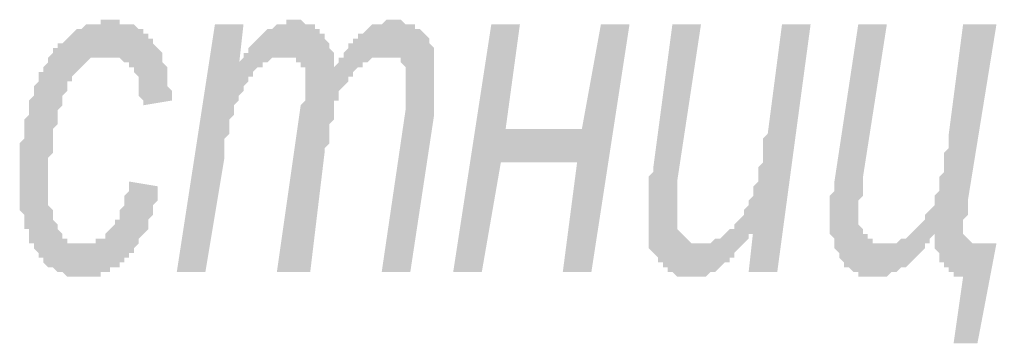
# Model space of a CAD drawing. Header units: millimetres. Extents: x 1372 to 666090, y 1285 to 31551.
# Drawn here: x 573675 to 574530, y 9525 to 9808 of the extents above; entities that cross this region are included whole.
import ezdxf

# ---------------------------------------------------------------- set-up
doc = ezdxf.new("R2010")
doc.units = ezdxf.units.MM
doc.layers.add('PDF _75-АЗ Штамп', color=7, linetype='Continuous')

msp = doc.modelspace()

# ---------------------------------------------------------------- hatches: boundary and pattern name
at = {"layer": 'PDF _75-АЗ Штамп', "transparency": 33554559}
for points in [[(573771.13, 9666.48), (573796.15, 9662.31), (573796.15, 9658.14), (573796.15, 9653.97), (573796.15, 9649.8), (573791.98, 9645.63), (573791.98, 9641.46), (573791.98, 9637.28), (573787.81, 9633.11), (573787.81, 9628.94), (573787.81, 9624.77), (573783.64, 9620.6), (573783.64, 9620.6), (573779.47, 9616.43), (573779.47, 9612.26), (573779.47, 9612.26), (573775.3, 9608.09), (573775.3, 9603.92), (573771.13, 9603.92), (573771.13, 9599.75), (573766.96, 9599.75), (573766.96, 9595.58), (573762.79, 9595.58), (573762.79, 9591.41), (573758.62, 9591.41), (573754.45, 9591.41), (573754.45, 9587.24), (573750.28, 9587.24), (573746.11, 9587.24), (573746.11, 9583.07), (573741.94, 9583.07), (573737.77, 9583.07), (573737.77, 9583.07), (573733.59, 9583.07), (573729.42, 9583.07), (573729.42, 9583.07), (573725.25, 9583.07), (573725.25, 9583.07), (573721.08, 9583.07), (573716.91, 9583.07), (573716.91, 9583.07), (573712.74, 9587.24), (573708.57, 9587.24), (573708.57, 9587.24), (573704.4, 9591.41), (573704.4, 9591.41), (573700.23, 9591.41), (573696.06, 9595.58), (573696.06, 9599.75), (573691.89, 9599.75), (573691.89, 9603.92), (573691.89, 9603.92), (573687.72, 9608.09), (573687.72, 9612.26), (573683.55, 9612.26), (573683.55, 9616.43), (573683.55, 9620.6), (573683.55, 9624.77), (573679.38, 9624.77), (573679.38, 9628.94), (573679.38, 9633.11), (573679.38, 9637.28), (573675.21, 9641.46), (573675.21, 9645.63), (573675.21, 9649.8), (573675.21, 9653.97), (573675.21, 9658.14), (573675.21, 9662.31), (573675.21, 9666.48), (573675.21, 9666.48), (573675.21, 9670.65), (573675.21, 9674.82), (573675.21, 9678.99), (573675.21, 9683.16), (573675.21, 9687.33), (573675.21, 9691.5), (573675.21, 9695.67), (573675.21, 9699.84), (573679.38, 9704.02), (573679.38, 9708.19), (573679.38, 9712.36), (573679.38, 9716.53), (573679.38, 9720.7), (573683.55, 9724.87), (573683.55, 9729.04), (573683.55, 9733.21), (573683.55, 9737.38), (573683.55, 9737.38), (573687.72, 9741.55), (573687.72, 9745.72), (573687.72, 9749.89), (573691.89, 9754.06), (573691.89, 9758.23), (573691.89, 9762.4), (573696.06, 9762.4), (573696.06, 9766.57), (573700.23, 9770.75), (573700.23, 9774.92), (573700.23, 9774.92), (573704.4, 9779.09), (573704.4, 9783.26), (573708.57, 9783.26), (573708.57, 9787.43), (573712.74, 9787.43), (573712.74, 9787.43), (573716.91, 9791.6), (573716.91, 9791.6), (573721.08, 9795.77), (573721.08, 9795.77), (573725.25, 9799.94), (573729.42, 9799.94), (573729.42, 9799.94), (573733.59, 9804.11), (573737.77, 9804.11), (573737.77, 9804.11), (573741.94, 9804.11), (573746.11, 9804.11), (573746.11, 9808.28), (573750.28, 9808.28), (573754.45, 9808.28), (573754.45, 9808.28), (573758.62, 9808.28), (573762.79, 9808.28), (573762.79, 9804.11), (573766.96, 9804.11), (573771.13, 9804.11), (573771.13, 9804.11), (573775.3, 9804.11), (573779.47, 9799.94), (573779.47, 9799.94), (573783.64, 9799.94), (573783.64, 9795.77), (573787.81, 9795.77), (573787.81, 9791.6), (573791.98, 9791.6), (573791.98, 9787.43), (573796.15, 9783.26), (573796.15, 9783.26), (573800.32, 9779.09), (573800.32, 9774.92), (573800.32, 9770.75), (573800.32, 9770.75), (573804.5, 9766.57), (573804.5, 9762.4), (573804.5, 9758.23), (573804.5, 9754.06), (573804.5, 9749.89), (573808.67, 9745.72), (573808.67, 9741.55), (573808.67, 9737.38), (573808.67, 9737.38), (573783.64, 9733.21), (573783.64, 9737.38), (573779.47, 9741.55), (573779.47, 9745.72), (573779.47, 9749.89), (573779.47, 9754.06), (573779.47, 9758.23), (573775.3, 9762.4), (573775.3, 9762.4), (573775.3, 9766.57), (573771.13, 9766.57), (573771.13, 9770.75), (573766.96, 9770.75), (573762.79, 9774.92), (573762.79, 9774.92), (573758.62, 9774.92), (573754.45, 9774.92), (573754.45, 9774.92), (573750.28, 9774.92), (573750.28, 9774.92), (573746.11, 9774.92), (573741.94, 9774.92), (573741.94, 9774.92), (573737.77, 9774.92), (573733.59, 9770.75), (573733.59, 9770.75), (573729.42, 9766.57), (573729.42, 9766.57), (573725.25, 9762.4), (573725.25, 9762.4), (573725.25, 9762.4), (573721.08, 9758.23), (573721.08, 9754.06), (573716.91, 9754.06), (573716.91, 9749.89), (573716.91, 9745.72), (573712.74, 9741.55), (573712.74, 9737.38), (573712.74, 9733.21), (573708.57, 9729.04), (573708.57, 9724.87), (573708.57, 9720.7), (573708.57, 9720.7), (573708.57, 9716.53), (573704.4, 9712.36), (573704.4, 9708.19), (573704.4, 9704.02), (573704.4, 9699.84), (573704.4, 9695.67), (573704.4, 9691.5), (573700.23, 9687.33), (573700.23, 9683.16), (573700.23, 9678.99), (573700.23, 9674.82), (573700.23, 9670.65), (573700.23, 9666.48), (573700.23, 9666.48), (573700.23, 9662.31), (573700.23, 9653.97), (573700.23, 9649.8), (573700.23, 9645.63), (573704.4, 9641.46), (573704.4, 9637.28), (573704.4, 9637.28), (573704.4, 9633.11), (573708.57, 9628.94), (573708.57, 9624.77), (573708.57, 9624.77), (573712.74, 9620.6), (573712.74, 9616.43), (573716.91, 9616.43), (573716.91, 9612.26), (573721.08, 9612.26), (573725.25, 9612.26), (573725.25, 9612.26), (573729.42, 9612.26), (573729.42, 9612.26), (573733.59, 9612.26), (573737.77, 9612.26), (573737.77, 9612.26), (573741.94, 9612.26), (573741.94, 9616.43), (573746.11, 9616.43), (573750.28, 9616.43), (573750.28, 9620.6), (573754.45, 9624.77), (573754.45, 9624.77), (573754.45, 9624.77), (573758.62, 9628.94), (573758.62, 9633.11), (573762.79, 9633.11), (573762.79, 9637.28), (573762.79, 9641.46), (573766.96, 9645.63), (573766.96, 9649.8), (573766.96, 9653.97), (573771.13, 9658.14), (573771.13, 9662.31), (573771.13, 9666.48), (573771.13, 9666.48)], [(573812.84, 9587.24), (573846.2, 9804.11), (573871.23, 9804.11), (573867.06, 9766.57), (573867.06, 9770.75), (573871.23, 9774.92), (573871.23, 9779.09), (573875.4, 9779.09), (573875.4, 9783.26), (573879.57, 9787.43), (573879.57, 9787.43), (573883.74, 9791.6), (573883.74, 9791.6), (573887.91, 9795.77), (573887.91, 9795.77), (573892.08, 9799.94), (573892.08, 9799.94), (573896.25, 9799.94), (573900.42, 9804.11), (573900.42, 9804.11), (573904.59, 9804.11), (573908.76, 9804.11), (573908.76, 9808.28), (573912.93, 9808.28), (573917.1, 9808.28), (573917.1, 9808.28), (573921.27, 9808.28), (573925.44, 9804.11), (573925.44, 9804.11), (573929.61, 9804.11), (573933.79, 9804.11), (573933.79, 9799.94), (573937.96, 9799.94), (573937.96, 9795.77), (573942.13, 9795.77), (573942.13, 9791.6), (573946.3, 9787.43), (573946.3, 9783.26), (573946.3, 9783.26), (573950.47, 9779.09), (573950.47, 9774.92), (573950.47, 9770.75), (573950.47, 9766.57), (573954.64, 9770.75), (573954.64, 9774.92), (573958.81, 9774.92), (573958.81, 9779.09), (573962.98, 9783.26), (573962.98, 9787.43), (573967.15, 9787.43), (573967.15, 9791.6), (573971.32, 9791.6), (573971.32, 9795.77), (573975.49, 9795.77), (573975.49, 9795.77), (573979.66, 9799.94), (573979.66, 9799.94), (573983.83, 9804.11), (573988, 9804.11), (573988, 9804.11), (573992.17, 9804.11), (573996.35, 9808.28), (573996.35, 9808.28), (574000.52, 9808.28), (574000.52, 9808.28), (574004.69, 9808.28), (574008.86, 9808.28), (574013.03, 9804.11), (574013.03, 9804.11), (574017.2, 9804.11), (574021.37, 9804.11), (574021.37, 9799.94), (574025.54, 9799.94), (574025.54, 9799.94), (574029.71, 9795.77), (574029.71, 9795.77), (574033.88, 9791.6), (574033.88, 9787.43), (574033.88, 9787.43), (574038.05, 9783.26), (574038.05, 9779.09), (574038.05, 9774.92), (574038.05, 9770.75), (574038.05, 9766.57), (574038.05, 9762.4), (574038.05, 9758.23), (574038.05, 9754.06), (574038.05, 9754.06), (574038.05, 9749.89), (574038.05, 9745.72), (574038.05, 9741.55), (574038.05, 9737.38), (574038.05, 9733.21), (574038.05, 9724.87), (574038.05, 9724.87), (574017.2, 9587.24), (573992.17, 9587.24), (574013.03, 9729.04), (574013.03, 9733.21), (574013.03, 9741.55), (574013.03, 9745.72), (574013.03, 9745.72), (574013.03, 9749.89), (574013.03, 9754.06), (574013.03, 9754.06), (574013.03, 9758.23), (574013.03, 9762.4), (574013.03, 9766.57), (574008.86, 9770.75), (574008.86, 9770.75), (574008.86, 9774.92), (574004.69, 9774.92), (574000.52, 9774.92), (574000.52, 9774.92), (573996.35, 9774.92), (573996.35, 9774.92), (573992.17, 9774.92), (573992.17, 9774.92), (573988, 9774.92), (573983.83, 9774.92), (573983.83, 9774.92), (573979.66, 9770.75), (573975.49, 9770.75), (573975.49, 9766.57), (573971.32, 9766.57), (573971.32, 9766.57), (573967.15, 9762.4), (573967.15, 9758.23), (573962.98, 9758.23), (573962.98, 9754.06), (573958.81, 9749.89), (573958.81, 9749.89), (573954.64, 9745.72), (573954.64, 9741.55), (573954.64, 9741.55), (573954.64, 9737.38), (573950.47, 9737.38), (573950.47, 9733.21), (573950.47, 9729.04), (573950.47, 9724.87), (573950.47, 9720.7), (573946.3, 9716.53), (573946.3, 9712.36), (573946.3, 9708.19), (573946.3, 9704.02), (573946.3, 9699.84), (573942.13, 9695.67), (573942.13, 9691.5), (573929.61, 9587.24), (573900.42, 9587.24), (573921.27, 9733.21), (573925.44, 9737.38), (573925.44, 9741.55), (573925.44, 9745.72), (573925.44, 9749.89), (573925.44, 9754.06), (573925.44, 9754.06), (573925.44, 9758.23), (573925.44, 9762.4), (573925.44, 9766.57), (573921.27, 9766.57), (573921.27, 9770.75), (573917.1, 9770.75), (573917.1, 9774.92), (573912.93, 9774.92), (573912.93, 9774.92), (573908.76, 9774.92), (573904.59, 9774.92), (573904.59, 9774.92), (573900.42, 9774.92), (573896.25, 9774.92), (573896.25, 9774.92), (573892.08, 9770.75), (573887.91, 9770.75), (573887.91, 9766.57), (573887.91, 9766.57), (573883.74, 9766.57), (573879.57, 9762.4), (573879.57, 9758.23), (573875.4, 9758.23), (573875.4, 9754.06), (573871.23, 9749.89), (573871.23, 9749.89), (573871.23, 9745.72), (573867.06, 9741.55), (573867.06, 9737.38), (573867.06, 9737.38), (573862.88, 9733.21), (573862.88, 9729.04), (573862.88, 9729.04), (573862.88, 9724.87), (573858.71, 9720.7), (573858.71, 9716.53), (573858.71, 9712.36), (573858.71, 9708.19), (573854.54, 9704.02), (573854.54, 9699.84), (573854.54, 9695.67), (573854.54, 9687.33), (573854.54, 9687.33), (573837.86, 9587.24)], [(574088.1, 9804.11), (574113.12, 9804.11), (574100.61, 9712.36), (574167.34, 9712.36), (574184.02, 9804.11), (574209.05, 9804.11), (574175.68, 9587.24), (574150.66, 9587.24), (574163.17, 9683.16), (574096.44, 9683.16), (574079.76, 9587.24), (574054.73, 9587.24)], [(574317.48, 9624.77), (574317.48, 9620.6), (574313.31, 9620.6), (574313.31, 9616.43), (574309.14, 9612.26), (574304.97, 9608.09), (574304.97, 9608.09), (574300.8, 9603.92), (574300.8, 9599.75), (574296.63, 9599.75), (574296.63, 9595.58), (574292.46, 9595.58), (574288.29, 9591.41), (574288.29, 9591.41), (574284.12, 9587.24), (574284.12, 9587.24), (574279.95, 9587.24), (574279.95, 9587.24), (574275.78, 9583.07), (574271.61, 9583.07), (574271.61, 9583.07), (574267.44, 9583.07), (574267.44, 9583.07), (574263.27, 9583.07), (574263.27, 9583.07), (574259.1, 9583.07), (574254.92, 9583.07), (574254.92, 9583.07), (574250.75, 9583.07), (574246.58, 9587.24), (574246.58, 9587.24), (574242.41, 9587.24), (574242.41, 9591.41), (574238.24, 9591.41), (574238.24, 9595.58), (574234.07, 9595.58), (574234.07, 9599.75), (574229.9, 9603.92), (574229.9, 9603.92), (574225.73, 9608.09), (574225.73, 9612.26), (574225.73, 9616.43), (574225.73, 9620.6), (574225.73, 9624.77), (574225.73, 9628.94), (574225.73, 9633.11), (574225.73, 9633.11), (574225.73, 9637.28), (574225.73, 9641.46), (574225.73, 9641.46), (574225.73, 9645.63), (574225.73, 9649.8), (574225.73, 9653.97), (574225.73, 9658.14), (574225.73, 9666.48), (574225.73, 9670.65), (574229.9, 9674.82), (574229.9, 9678.99), (574246.58, 9804.11), (574271.61, 9804.11), (574250.75, 9666.48), (574250.75, 9658.14), (574250.75, 9653.97), (574250.75, 9649.8), (574250.75, 9645.63), (574250.75, 9641.46), (574250.75, 9641.46), (574250.75, 9637.28), (574250.75, 9633.11), (574250.75, 9628.94), (574250.75, 9624.77), (574254.92, 9620.6), (574254.92, 9620.6), (574254.92, 9620.6), (574259.1, 9616.43), (574259.1, 9616.43), (574263.27, 9612.26), (574263.27, 9612.26), (574267.44, 9612.26), (574271.61, 9612.26), (574271.61, 9612.26), (574275.78, 9612.26), (574279.95, 9612.26), (574279.95, 9612.26), (574284.12, 9616.43), (574288.29, 9616.43), (574288.29, 9616.43), (574292.46, 9620.6), (574292.46, 9620.6), (574296.63, 9624.77), (574300.8, 9624.77), (574300.8, 9628.94), (574304.97, 9633.11), (574304.97, 9633.11), (574309.14, 9637.28), (574309.14, 9641.46), (574309.14, 9641.46), (574313.31, 9645.63), (574313.31, 9649.8), (574317.48, 9653.97), (574317.48, 9658.14), (574317.48, 9662.31), (574317.48, 9662.31), (574321.66, 9666.48), (574321.66, 9670.65), (574321.66, 9670.65), (574321.66, 9674.82), (574321.66, 9678.99), (574325.83, 9683.16), (574325.83, 9687.33), (574325.83, 9691.5), (574325.83, 9695.67), (574325.83, 9699.84), (574325.83, 9704.02), (574330, 9708.19), (574342.51, 9804.11), (574367.53, 9804.11), (574338.34, 9587.24), (574313.31, 9587.24)], [(574409.24, 9804.11), (574434.26, 9804.11), (574413.41, 9670.65), (574413.41, 9662.31), (574413.41, 9658.14), (574413.41, 9653.97), (574409.24, 9649.8), (574409.24, 9645.63), (574409.24, 9641.46), (574409.24, 9637.28), (574409.24, 9637.28), (574409.24, 9633.11), (574409.24, 9628.94), (574413.41, 9624.77), (574413.41, 9620.6), (574417.58, 9620.6), (574417.58, 9620.6), (574417.58, 9616.43), (574421.75, 9616.43), (574421.75, 9612.26), (574425.92, 9612.26), (574430.09, 9612.26), (574430.09, 9612.26), (574434.26, 9612.26), (574438.43, 9612.26), (574438.43, 9612.26), (574442.6, 9612.26), (574446.77, 9616.43), (574446.77, 9616.43), (574450.95, 9616.43), (574455.12, 9620.6), (574455.12, 9620.6), (574459.29, 9624.77), (574459.29, 9624.77), (574463.46, 9628.94), (574463.46, 9628.94), (574467.63, 9633.11), (574467.63, 9637.28), (574471.8, 9641.46), (574471.8, 9641.46), (574475.97, 9645.63), (574475.97, 9645.63), (574475.97, 9649.8), (574475.97, 9649.8), (574475.97, 9653.97), (574475.97, 9653.97), (574480.14, 9658.14), (574480.14, 9662.31), (574480.14, 9666.48), (574480.14, 9670.65), (574484.31, 9674.82), (574484.31, 9678.99), (574484.31, 9683.16), (574484.31, 9687.33), (574484.31, 9691.5), (574488.48, 9695.67), (574488.48, 9704.02), (574488.48, 9708.19), (574500.99, 9804.11), (574530.19, 9804.11), (574505.16, 9649.8), (574505.16, 9641.46), (574505.16, 9637.28), (574500.99, 9633.11), (574500.99, 9628.94), (574500.99, 9624.77), (574500.99, 9624.77), (574500.99, 9624.77), (574500.99, 9620.6), (574505.16, 9616.43), (574505.16, 9616.43), (574509.33, 9612.26), (574509.33, 9612.26), (574513.5, 9612.26), (574530.19, 9612.26), (574513.5, 9524.68), (574492.65, 9524.68), (574500.99, 9583.07), (574500.99, 9583.07), (574496.82, 9583.07), (574492.65, 9583.07), (574492.65, 9587.24), (574488.48, 9587.24), (574488.48, 9591.41), (574484.31, 9591.41), (574484.31, 9595.58), (574480.14, 9595.58), (574480.14, 9599.75), (574480.14, 9603.92), (574475.97, 9608.09), (574475.97, 9612.26), (574475.97, 9612.26), (574475.97, 9616.43), (574475.97, 9620.6), (574475.97, 9620.6), (574471.8, 9616.43), (574471.8, 9612.26), (574467.63, 9612.26), (574467.63, 9608.09), (574463.46, 9603.92), (574459.29, 9599.75), (574459.29, 9599.75), (574455.12, 9595.58), (574455.12, 9595.58), (574450.95, 9591.41), (574446.77, 9591.41), (574446.77, 9591.41), (574442.6, 9587.24), (574442.6, 9587.24), (574438.43, 9587.24), (574434.26, 9583.07), (574434.26, 9583.07), (574430.09, 9583.07), (574430.09, 9583.07), (574425.92, 9583.07), (574421.75, 9583.07), (574421.75, 9583.07), (574417.58, 9583.07), (574417.58, 9583.07), (574413.41, 9583.07), (574409.24, 9583.07), (574409.24, 9587.24), (574405.07, 9587.24), (574405.07, 9587.24), (574400.9, 9591.41), (574396.73, 9591.41), (574396.73, 9595.58), (574396.73, 9595.58), (574392.56, 9599.75), (574392.56, 9599.75), (574392.56, 9603.92), (574388.39, 9608.09), (574388.39, 9612.26), (574388.39, 9616.43), (574384.21, 9620.6), (574384.21, 9620.6), (574384.21, 9628.94), (574384.21, 9633.11), (574384.21, 9633.11), (574384.21, 9637.28), (574384.21, 9641.46), (574384.21, 9645.63), (574384.21, 9649.8), (574384.21, 9653.97), (574388.39, 9658.14), (574388.39, 9662.31), (574388.39, 9666.48)]]:
    msp.add_hatch(color=256, dxfattribs=at).paths.add_polyline_path(points)

doc.saveas('drawing.dxf')
